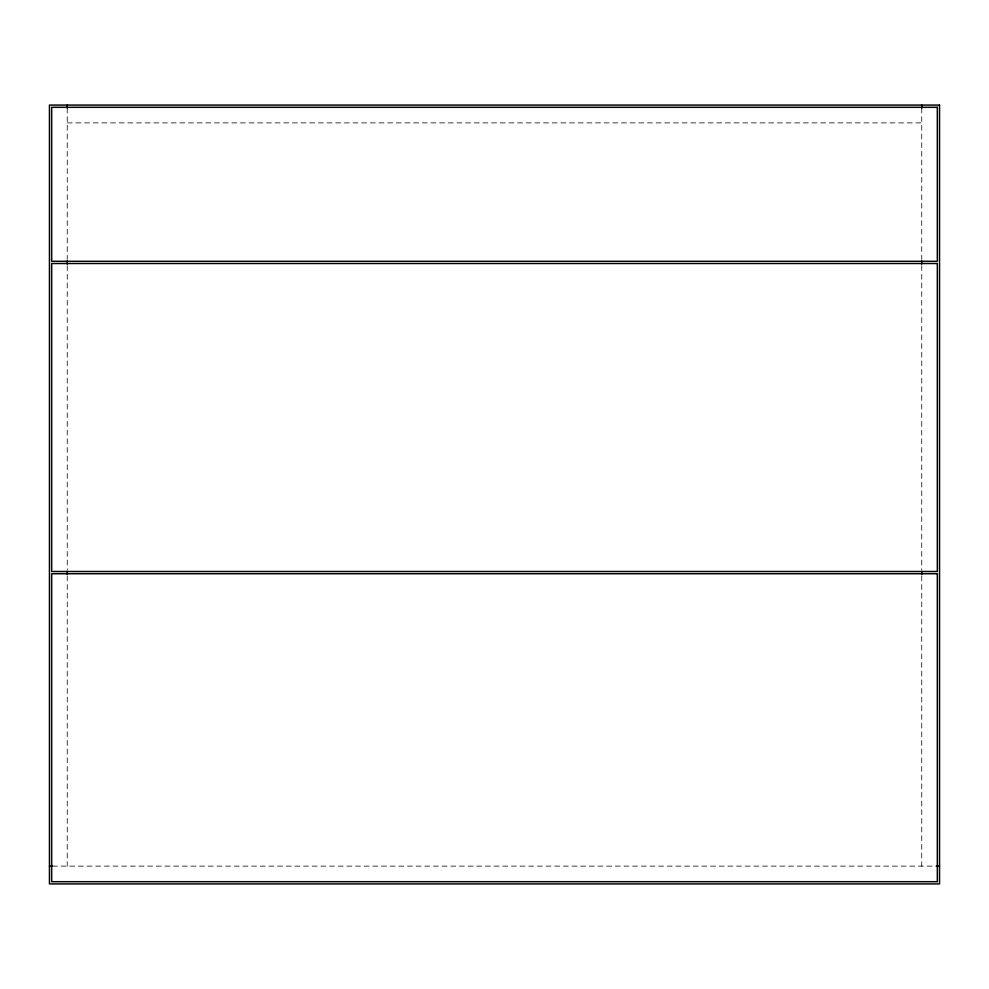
<?xml version="1.0" encoding="UTF-8"?>
<svg xmlns="http://www.w3.org/2000/svg" width="989" height="989" viewBox="0 0 989 989"><rect width="100%" height="100%" fill="white"/><g stroke="black" fill="none" stroke-linecap="round" stroke-linejoin="round"><path stroke-width="0.74" stroke-dasharray="4.95 3.71" d="M67.252 122.883L921.748 122.883M52.417 866.117L936.583 866.117M921.748 108.048L921.748 259.452M921.748 265.621L921.748 569.726M921.748 575.907L921.748 866.117M67.252 108.048L67.252 259.452M67.252 265.621L67.252 569.726M67.252 575.907L67.252 866.117"/><path stroke-width="1.48" d="M49.45 866.117L52.541 866.117M936.459 866.117L939.55 866.117M921.748 105.081L921.748 108.172M921.748 260.997L921.748 264.075M921.748 571.271L921.748 574.362M67.252 105.081L67.252 108.172M67.252 260.997L67.252 264.075M67.252 571.271L67.252 574.362M939.55 105.081L49.45 105.081L49.45 883.919L939.55 883.919L939.55 105.081M937.325 107.306L51.675 107.306L51.675 261.294L937.325 261.294L937.325 107.306M937.325 263.519L51.675 263.519L51.675 571.494L937.325 571.494L937.325 263.519M937.325 573.719L51.675 573.719L51.675 881.694L937.325 881.694L937.325 573.719"/></g></svg>
